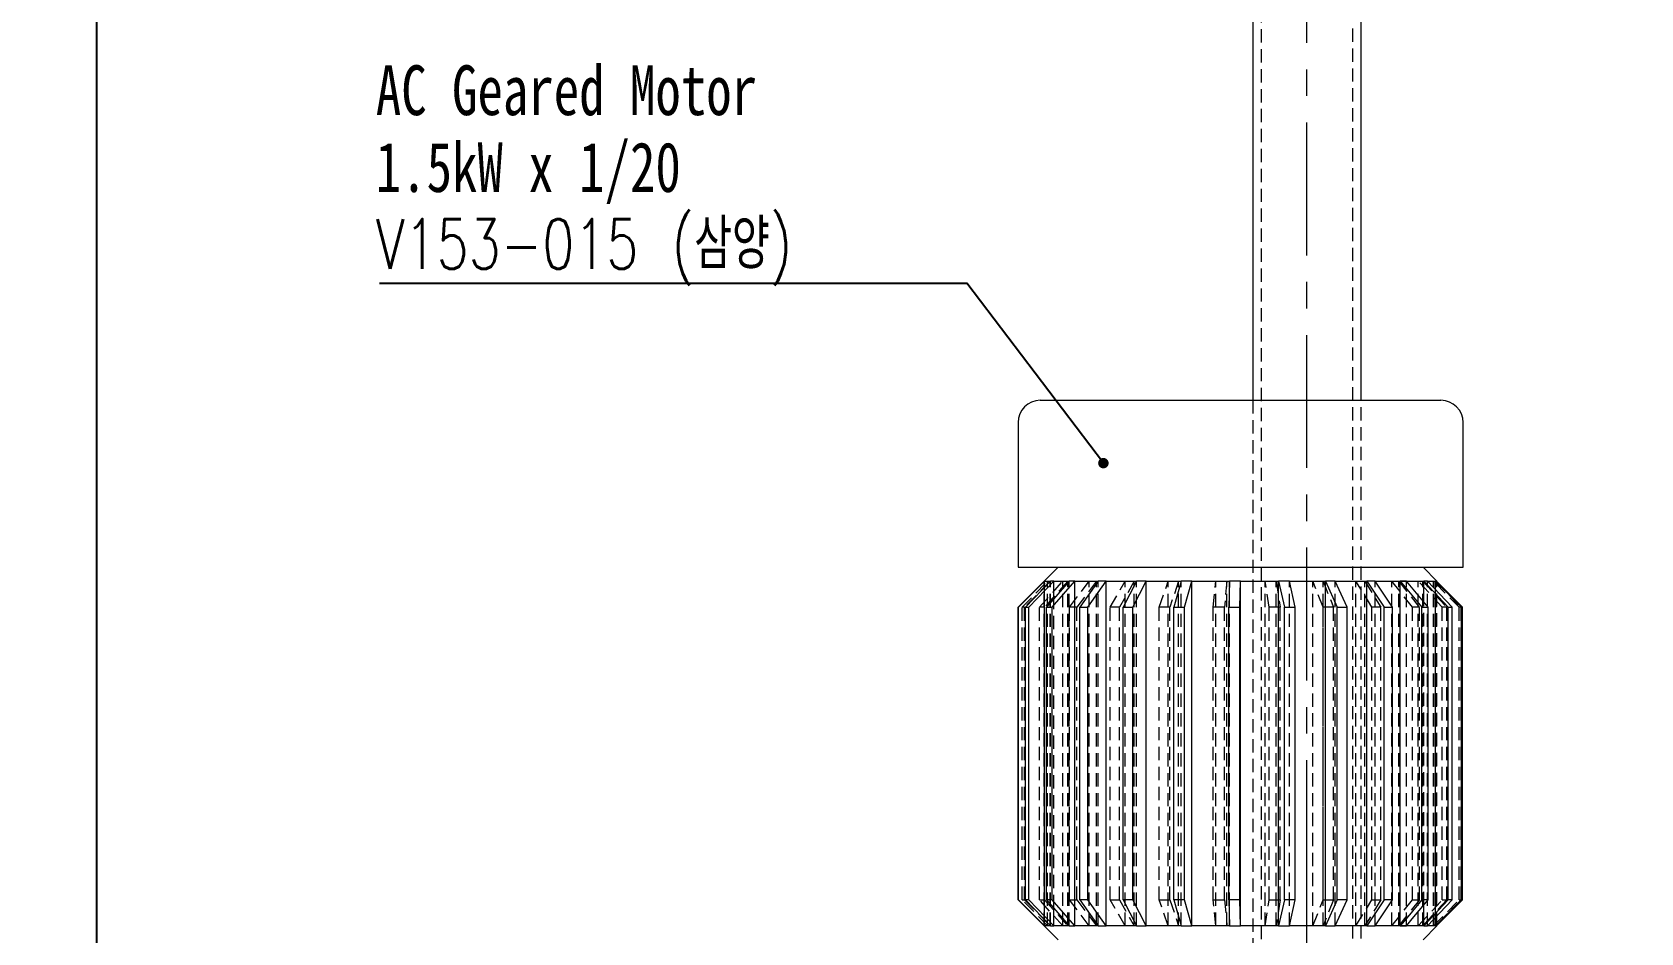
# Model space of a CAD drawing. Header units: millimetres. Extents: x 0 to 3953, y 1 to 2793.
# Drawn here: x 509 to 1232, y 1818 to 2223 of the extents above; entities that cross this region are included whole.
import ezdxf

# ---------------------------------------------------------------- set-up
doc = ezdxf.new("R2010")
doc.units = ezdxf.units.MM
doc.header["$LTSCALE"] = 4.7
doc.linetypes.add('CENTERX2', pattern=[20.32, 12.7, -2.54, 2.54, -2.54])
doc.linetypes.add('HIDDEN', pattern=[1.905, 1.27, -0.635])
doc.layers.add('D', color=1, linetype='Continuous')
doc.layers.add('SLD-0', color=7, linetype='Continuous', lineweight=15)
doc.styles.add('SLDTEXTSTYLE1', font='TXT', dxfattribs={"width": 0.75})
doc.styles.add('SLDTEXTSTYLE2', font='TXT', dxfattribs={"width": 0.75, "bigfont": 'bigfont'})
doc.dimstyles.new('SLDDIMSTYLE0', dxfattribs={"dimtxt": 22.38375, "dimasz": 11.75, "dimexe": 0, "dimexo": 0.0625, "dimgap": 5.595937, "dimtad": 1, "dimrnd": 1e-09, "dimzin": 12, "dimdsep": 46, "dimtxsty": 'SLDTEXTSTYLE1', "dimsah": 1, "dimcen": 0.09, "dimadec": 0, "dimazin": 3, "dimtfac": 1, "dimtofl": 0, "dimtmove": 0, "dimatfit": 3, "dimfxl": 0, "dimfrac": 2, "dimtolj": 1, "dimtzin": 12, "dimarcsym": 0})
doc.dimstyles.new('SLDDIMSTYLE2', dxfattribs={"dimtxt": 0.18, "dimasz": 4.7, "dimexe": 0, "dimexo": 0.0625, "dimgap": 0, "dimtad": 0, "dimtih": 1, "dimtoh": 1, "dimdec": 0, "dimrnd": 1e-09, "dimzin": 0, "dimdsep": 46, "dimtxsty": 'Standard', "dimblk1": 'DOT', "dimblk2": 'DOT', "dimsah": 1, "dimcen": 0.09, "dimadec": 0, "dimazin": 0, "dimtfac": 4.7, "dimtdec": 0, "dimtofl": 0, "dimtmove": 0, "dimatfit": 3, "dimldrblk": 'DOT', "dimfxl": 0, "dimfrac": 2, "dimtolj": 1, "dimtzin": 0, "dimarcsym": 0})

# ---------------------------------------------------------------- blocks, each defined once
blk = doc.blocks.new('_D_18')
at = {"layer": 'D'}
for p, q in [((1227.49, 2508.59), (533.59, 2508.59)), ((538.24, 2508.59), (538.24, 381.59)), ((727.49, 381.59), (533.59, 381.59))]:
    blk.add_line(p, q, dxfattribs=at)
for points in [[(538.24, 2508.59), (535.89, 2496.84), (540.59, 2496.84)], [(538.24, 381.59), (540.59, 393.34), (535.89, 393.34)]]:
    blk.add_solid(points, dxfattribs=at)
at = {"layer": 'D', "insert": (509.39, 1412.01), "char_height": 22.384, "attachment_point": 1, "rotation": 90, "style": 'SLDTEXTSTYLE1'}
blk.add_mtext('2127', dxfattribs=at)
blk = doc.blocks.new('SW_NOTE_5')
at = {"layer": 'D', "color": 0}
blk.add_line((-263.99, 0), (0, 0), dxfattribs=at)
at = {"layer": 'D', "color": 0, "char_height": 22.3837, "attachment_point": 1}
for s, insert, style in [('AC Geared Motor', (-265.62, 97.97), 'SLDTEXTSTYLE1'), ('1.5kW x 1/20', (-265.62, 63.42), 'SLDTEXTSTYLE1'), ('V153-015 (삼양)', (-265.62, 28.88), 'SLDTEXTSTYLE2')]:
    blk.add_mtext(s, dxfattribs=dict(at, insert=insert, style=style))
blk = doc.blocks.new('_DOT')
at = {"color": 0, "linetype": 'ByBlock', "lineweight": -2}
blk.add_line((-0.5, 0), (-1, 0), dxfattribs=at)
at = {"color": 0, "linetype": 'ByBlock', "const_width": 0.5}
blk.add_lwpolyline([(-0.25, 0, 1), (0.25, 0, 1)], format="xyb", close=True, dxfattribs=at)

msp = doc.modelspace()

# ---------------------------------------------------------------- linework, layer by layer
at = {"color": 7, "linetype": 'Continuous', "lineweight": 15}
for p, q in [((1057.844, 2358.593), (1057.844, 2057.593)), ((1106.444, 2057.593), (1106.444, 2358.593)), ((962.313, 2057.593), (1142.313, 2057.593)), ((952.313, 2047.593), (952.313, 1982.593)), ((1152.313, 1982.593), (1152.313, 2047.593)), ((952.313, 1982.593), (996.394, 1982.593)), ((970.313, 1982.593), (964.063, 1976.343)), ((996.394, 1982.593), (1152.313, 1982.593)), ((1140.563, 1976.343), (1134.313, 1982.593)), ((964.065, 1976.343), (952.318, 1964.593)), ((952.493, 1964.593), (964.24, 1976.343)), ((966.982, 1976.343), (955.706, 1964.593)), ((957.118, 1964.593), (968.394, 1976.343)), ((964.063, 1976.343), (964.063, 1976.341)), ((964.063, 1976.343), (964.065, 1976.343)), ((964.24, 1976.343), (966.982, 1976.343)), ((964.24, 1973.485), (964.24, 1976.343)), ((975.26, 1976.343), (965.164, 1964.593)), ((967.724, 1964.593), (977.821, 1976.343)), ((968.394, 1976.343), (975.26, 1976.343)), ((968.394, 1968.351), (968.394, 1976.343)), ((977.821, 1976.343), (988.38, 1976.343)), ((977.821, 1821.443), (977.821, 1976.343)), ((988.38, 1976.343), (980.098, 1964.593)), ((983.646, 1964.593), (991.928, 1976.343)), ((991.928, 1976.343), (1005.518, 1976.343)), ((991.928, 1821.443), (991.928, 1976.343)), ((1005.518, 1976.343), (999.57, 1964.593)), ((1003.882, 1964.593), (1009.83, 1976.343)), ((1009.83, 1976.343), (1025.595, 1976.343)), ((1009.83, 1821.443), (1009.83, 1976.343)), ((1025.595, 1976.343), (1022.355, 1964.593)), ((1027.161, 1964.593), (1030.401, 1976.343)), ((1030.401, 1976.343), (1047.351, 1976.343)), ((1030.401, 1821.443), (1030.401, 1976.343)), ((1047.351, 1976.343), (1047.023, 1964.593)), ((1052.021, 1964.593), (1052.349, 1976.343)), ((1052.349, 1976.343), (1069.419, 1976.343)), ((1052.349, 1821.443), (1052.349, 1976.343)), ((1069.419, 1976.343), (1072.023, 1964.593)), ((1069.419, 1821.443), (1069.419, 1976.343)), ((1074.295, 1976.343), (1090.413, 1976.343)), ((1076.899, 1964.593), (1074.295, 1976.343)), ((1090.413, 1976.343), (1095.785, 1964.593)), ((1090.413, 1821.443), (1090.413, 1976.343)), ((1094.86, 1976.343), (1109.012, 1976.343)), ((1100.232, 1964.593), (1094.86, 1976.343)), ((1109.012, 1976.343), (1116.816, 1964.593)), ((1109.012, 1821.443), (1109.012, 1976.343)), ((1112.751, 1976.343), (1134.578, 1976.343)), ((1120.555, 1964.593), (1112.751, 1976.343)), ((1126.845, 1976.343), (1124.049, 1976.343)), ((1124.049, 1821.443), (1124.049, 1976.343)), ((1134.578, 1976.343), (1145.651, 1964.593)), ((1134.578, 1967.018), (1134.578, 1976.343)), ((1136.255, 1976.343), (1139.938, 1976.343)), ((1147.328, 1964.593), (1136.255, 1976.343)), ((1139.938, 1976.343), (1151.644, 1964.593)), ((1139.938, 1972.435), (1139.938, 1976.343)), ((1140.391, 1976.343), (1140.563, 1976.343)), ((1152.097, 1964.593), (1140.391, 1976.343)), ((1140.563, 1976.17), (1140.563, 1976.343)), ((952.318, 1964.593), (952.493, 1964.593)), ((952.318, 1833.193), (952.318, 1964.593)), ((952.493, 1833.193), (952.493, 1964.593)), ((955.706, 1964.593), (957.118, 1964.593)), ((955.706, 1833.193), (955.706, 1964.593)), ((957.118, 1833.193), (957.118, 1964.593)), ((965.164, 1964.593), (967.724, 1964.593)), ((965.164, 1833.193), (965.164, 1964.593)), ((967.724, 1833.193), (967.724, 1964.593)), ((980.098, 1964.593), (983.646, 1964.593)), ((980.098, 1833.193), (980.098, 1964.593)), ((983.646, 1833.193), (983.646, 1964.593)), ((999.57, 1964.593), (1003.882, 1964.593)), ((999.57, 1833.193), (999.57, 1964.593)), ((1003.882, 1833.193), (1003.882, 1964.593)), ((1022.355, 1964.593), (1027.161, 1964.593)), ((1022.355, 1833.193), (1022.355, 1964.593)), ((1027.161, 1833.193), (1027.161, 1964.593)), ((1047.023, 1964.593), (1052.021, 1964.593)), ((1047.023, 1833.193), (1047.023, 1964.593)), ((1052.021, 1833.193), (1052.021, 1964.593)), ((1072.023, 1964.593), (1076.899, 1964.593)), ((1072.023, 1833.193), (1072.023, 1964.593)), ((1076.899, 1833.193), (1076.899, 1964.593)), ((1095.785, 1964.593), (1100.232, 1964.593)), ((1095.785, 1833.193), (1095.785, 1964.593)), ((1100.232, 1833.193), (1100.232, 1964.593)), ((1116.816, 1964.593), (1120.555, 1964.593)), ((1116.816, 1833.193), (1116.816, 1964.593)), ((1120.555, 1833.193), (1120.555, 1964.593)), ((1133.793, 1964.593), (1136.589, 1964.593)), ((1133.793, 1833.193), (1133.793, 1964.593)), ((1136.589, 1833.193), (1136.589, 1964.593)), ((1145.651, 1964.593), (1147.328, 1964.593)), ((1145.651, 1833.193), (1145.651, 1964.593)), ((1147.328, 1833.193), (1147.328, 1964.593)), ((1151.644, 1964.593), (1152.097, 1964.593)), ((1151.644, 1833.193), (1151.644, 1964.593)), ((1152.097, 1833.193), (1152.097, 1964.593)), ((952.318, 1833.193), (964.065, 1821.443)), ((952.493, 1833.193), (952.318, 1833.193)), ((964.24, 1821.443), (952.493, 1833.193)), ((955.706, 1833.193), (966.982, 1821.443)), ((957.118, 1833.193), (955.706, 1833.193)), ((968.394, 1821.443), (957.118, 1833.193)), ((965.164, 1833.193), (975.26, 1821.443)), ((967.724, 1833.193), (965.164, 1833.193)), ((977.821, 1821.443), (967.724, 1833.193)), ((968.394, 1821.443), (968.394, 1829.434)), ((980.098, 1833.193), (988.38, 1821.443)), ((983.646, 1833.193), (980.098, 1833.193)), ((991.928, 1821.443), (983.646, 1833.193)), ((999.57, 1833.193), (1005.518, 1821.443)), ((1003.882, 1833.193), (999.57, 1833.193)), ((1009.83, 1821.443), (1003.882, 1833.193)), ((1022.355, 1833.193), (1025.595, 1821.443)), ((1027.161, 1833.193), (1022.355, 1833.193)), ((1030.401, 1821.443), (1027.161, 1833.193)), ((1047.023, 1833.193), (1047.351, 1821.443)), ((1052.021, 1833.193), (1047.023, 1833.193)), ((1052.349, 1821.443), (1052.021, 1833.193)), ((1072.023, 1833.193), (1069.419, 1821.443)), ((1076.899, 1833.193), (1072.023, 1833.193)), ((1074.295, 1821.443), (1076.899, 1833.193)), ((1095.785, 1833.193), (1090.413, 1821.443)), ((1094.86, 1821.443), (1100.232, 1833.193)), ((1100.232, 1833.193), (1095.785, 1833.193)), ((1116.816, 1833.193), (1109.012, 1821.443)), ((1112.751, 1821.443), (1120.555, 1833.193)), ((1120.555, 1833.193), (1116.816, 1833.193)), ((1136.589, 1833.193), (1133.793, 1833.193)), ((1145.651, 1833.193), (1134.578, 1821.443)), ((1134.578, 1821.443), (1134.578, 1830.768)), ((1136.255, 1821.443), (1147.328, 1833.193)), ((1151.644, 1833.193), (1139.938, 1821.443)), ((1140.391, 1821.443), (1152.097, 1833.193)), ((1147.328, 1833.193), (1145.651, 1833.193)), ((1152.097, 1833.193), (1151.644, 1833.193)), ((964.063, 1821.445), (964.063, 1821.443)), ((964.063, 1821.443), (970.313, 1815.193)), ((964.065, 1821.443), (964.063, 1821.443)), ((964.24, 1821.443), (964.24, 1824.3)), ((966.982, 1821.443), (964.24, 1821.443)), ((975.26, 1821.443), (968.394, 1821.443)), ((988.38, 1821.443), (977.821, 1821.443)), ((1005.518, 1821.443), (991.928, 1821.443)), ((1025.595, 1821.443), (1009.83, 1821.443)), ((1047.351, 1821.443), (1030.401, 1821.443)), ((1069.419, 1821.443), (1052.349, 1821.443)), ((1090.413, 1821.443), (1074.295, 1821.443)), ((1109.012, 1821.443), (1094.86, 1821.443)), ((1134.578, 1821.443), (1112.751, 1821.443)), ((1124.049, 1821.443), (1126.845, 1821.443)), ((1134.313, 1815.193), (1140.563, 1821.443)), ((1139.938, 1821.443), (1136.255, 1821.443)), ((1139.938, 1821.443), (1139.938, 1825.351)), ((1140.563, 1821.443), (1140.391, 1821.443)), ((1140.563, 1821.443), (1140.563, 1821.615))]:
    msp.add_line(p, q, dxfattribs=at)
at = {"color": 7, "linetype": 'HIDDEN', "lineweight": 0}
for p, q in [((1061.544, 2358.593), (1061.544, 1654.593)), ((1102.744, 1654.593), (1102.744, 2358.593)), ((1057.844, 2057.593), (1057.844, 1654.593)), ((1106.444, 1654.593), (1106.444, 2057.593)), ((954.14, 1964.593), (965.62, 1976.343)), ((966.693, 1976.343), (955.214, 1964.593)), ((961.956, 1964.593), (972.447, 1976.343)), ((964.063, 1976.341), (964.063, 1821.445)), ((964.24, 1976.343), (964.065, 1976.343)), ((964.065, 1821.443), (964.065, 1976.343)), ((974.701, 1976.343), (964.21, 1964.593)), ((964.24, 1824.3), (964.24, 1973.485)), ((965.62, 1821.443), (965.62, 1976.343)), ((966.693, 1821.443), (966.693, 1976.343)), ((968.394, 1976.343), (966.982, 1976.343)), ((966.982, 1821.443), (966.982, 1976.343)), ((972.447, 1821.443), (972.447, 1976.343)), ((974.701, 1821.443), (974.701, 1976.343)), ((977.821, 1976.343), (975.26, 1976.343)), ((975.26, 1821.443), (975.26, 1976.343)), ((975.449, 1964.593), (984.293, 1976.343)), ((987.586, 1976.343), (978.742, 1964.593)), ((984.293, 1821.443), (984.293, 1976.343)), ((987.586, 1821.443), (987.586, 1976.343)), ((991.928, 1976.343), (988.38, 1976.343)), ((988.38, 1821.443), (988.38, 1976.343)), ((993.772, 1964.593), (1000.412, 1976.343)), ((1004.538, 1976.343), (997.897, 1964.593)), ((1000.412, 1821.443), (1000.412, 1976.343)), ((1004.538, 1821.443), (1004.538, 1976.343)), ((1009.83, 1976.343), (1005.518, 1976.343)), ((1005.518, 1821.443), (1005.518, 1976.343)), ((1015.773, 1964.593), (1019.793, 1976.343)), ((1019.793, 1821.443), (1019.793, 1976.343)), ((1024.491, 1976.343), (1020.471, 1964.593)), ((1024.491, 1821.443), (1024.491, 1976.343)), ((1030.401, 1976.343), (1025.595, 1976.343)), ((1025.595, 1821.443), (1025.595, 1976.343)), ((1040.07, 1964.593), (1041.217, 1976.343)), ((1041.217, 1821.443), (1041.217, 1976.343)), ((1046.193, 1976.343), (1045.046, 1964.593)), ((1046.193, 1821.443), (1046.193, 1976.343)), ((1052.349, 1976.343), (1047.351, 1976.343)), ((1047.351, 1821.443), (1047.351, 1976.343)), ((1065.137, 1964.593), (1063.338, 1976.343)), ((1063.338, 1821.443), (1063.338, 1976.343)), ((1068.28, 1976.343), (1070.078, 1964.593)), ((1068.28, 1821.443), (1068.28, 1976.343)), ((1074.295, 1976.343), (1069.419, 1976.343)), ((1074.295, 1821.443), (1074.295, 1976.343)), ((1089.397, 1964.593), (1084.767, 1976.343)), ((1084.767, 1821.443), (1084.767, 1976.343)), ((1089.363, 1976.343), (1093.993, 1964.593)), ((1089.363, 1821.443), (1089.363, 1976.343)), ((1094.86, 1976.343), (1090.413, 1976.343)), ((1094.86, 1821.443), (1094.86, 1976.343)), ((1111.328, 1964.593), (1104.156, 1976.343)), ((1104.156, 1821.443), (1104.156, 1976.343)), ((1108.118, 1976.343), (1115.29, 1964.593)), ((1108.118, 1821.443), (1108.118, 1976.343)), ((1112.751, 1976.343), (1109.012, 1976.343)), ((1112.751, 1821.443), (1112.751, 1976.343)), ((1129.551, 1964.593), (1120.288, 1976.343)), ((1120.288, 1821.443), (1120.288, 1976.343)), ((1123.367, 1976.343), (1132.629, 1964.593)), ((1123.367, 1821.443), (1123.367, 1976.343)), ((1126.845, 1821.443), (1126.845, 1976.343)), ((1142.92, 1964.593), (1132.149, 1976.343)), ((1132.149, 1821.443), (1132.149, 1976.343)), ((1134.151, 1976.343), (1144.922, 1964.593)), ((1134.151, 1821.443), (1134.151, 1976.343)), ((1136.255, 1976.343), (1134.578, 1976.343)), ((1136.255, 1821.443), (1136.255, 1976.343)), ((1150.596, 1964.593), (1138.994, 1976.343)), ((1138.994, 1821.443), (1138.994, 1976.343)), ((1139.793, 1976.343), (1151.396, 1964.593)), ((1139.793, 1821.443), (1139.793, 1976.343)), ((1140.391, 1976.343), (1139.938, 1976.343)), ((1140.391, 1821.443), (1140.391, 1976.343)), ((1140.563, 1821.615), (1140.563, 1976.17)), ((968.394, 1829.434), (968.394, 1968.351)), ((1134.578, 1830.768), (1134.578, 1967.018)), ((1139.938, 1825.351), (1139.938, 1972.435)), ((955.214, 1964.593), (954.14, 1964.593)), ((954.14, 1833.193), (954.14, 1964.593)), ((955.214, 1833.193), (955.214, 1964.593)), ((964.21, 1964.593), (961.956, 1964.593)), ((961.956, 1833.193), (961.956, 1964.593)), ((964.21, 1833.193), (964.21, 1964.593)), ((978.742, 1964.593), (975.449, 1964.593)), ((975.449, 1833.193), (975.449, 1964.593)), ((978.742, 1833.193), (978.742, 1964.593)), ((997.897, 1964.593), (993.772, 1964.593)), ((993.772, 1833.193), (993.772, 1964.593)), ((997.897, 1833.193), (997.897, 1964.593)), ((1020.471, 1964.593), (1015.773, 1964.593)), ((1015.773, 1833.193), (1015.773, 1964.593)), ((1020.471, 1833.193), (1020.471, 1964.593)), ((1045.046, 1964.593), (1040.07, 1964.593)), ((1040.07, 1833.193), (1040.07, 1964.593)), ((1045.046, 1833.193), (1045.046, 1964.593)), ((1070.078, 1964.593), (1065.137, 1964.593)), ((1065.137, 1833.193), (1065.137, 1964.593)), ((1070.078, 1833.193), (1070.078, 1964.593)), ((1093.993, 1964.593), (1089.397, 1964.593)), ((1089.397, 1833.193), (1089.397, 1964.593)), ((1093.993, 1833.193), (1093.993, 1964.593)), ((1115.29, 1964.593), (1111.328, 1964.593)), ((1111.328, 1833.193), (1111.328, 1964.593)), ((1115.29, 1833.193), (1115.29, 1964.593)), ((1132.629, 1964.593), (1129.551, 1964.593)), ((1129.551, 1833.193), (1129.551, 1964.593)), ((1132.629, 1833.193), (1132.629, 1964.593)), ((1144.922, 1964.593), (1142.92, 1964.593)), ((1142.92, 1833.193), (1142.92, 1964.593)), ((1144.922, 1833.193), (1144.922, 1964.593)), ((1151.396, 1964.593), (1150.596, 1964.593)), ((1150.596, 1833.193), (1150.596, 1964.593)), ((1151.396, 1833.193), (1151.396, 1964.593)), ((954.14, 1833.193), (955.214, 1833.193)), ((965.62, 1821.443), (954.14, 1833.193)), ((955.214, 1833.193), (966.693, 1821.443)), ((961.956, 1833.193), (964.21, 1833.193)), ((972.447, 1821.443), (961.956, 1833.193)), ((964.21, 1833.193), (974.701, 1821.443)), ((975.449, 1833.193), (978.742, 1833.193)), ((984.293, 1821.443), (975.449, 1833.193)), ((978.742, 1833.193), (987.586, 1821.443)), ((993.772, 1833.193), (997.897, 1833.193)), ((1000.412, 1821.443), (993.772, 1833.193)), ((997.897, 1833.193), (1004.538, 1821.443)), ((1015.773, 1833.193), (1020.471, 1833.193)), ((1019.793, 1821.443), (1015.773, 1833.193)), ((1020.471, 1833.193), (1024.491, 1821.443)), ((1040.07, 1833.193), (1045.046, 1833.193)), ((1041.217, 1821.443), (1040.07, 1833.193)), ((1045.046, 1833.193), (1046.193, 1821.443)), ((1063.338, 1821.443), (1065.137, 1833.193)), ((1065.137, 1833.193), (1070.078, 1833.193)), ((1070.078, 1833.193), (1068.28, 1821.443)), ((1084.767, 1821.443), (1089.397, 1833.193)), ((1093.993, 1833.193), (1089.363, 1821.443)), ((1089.397, 1833.193), (1093.993, 1833.193)), ((1104.156, 1821.443), (1111.328, 1833.193)), ((1115.29, 1833.193), (1108.118, 1821.443)), ((1111.328, 1833.193), (1115.29, 1833.193)), ((1120.288, 1821.443), (1129.551, 1833.193)), ((1132.629, 1833.193), (1123.367, 1821.443)), ((1129.551, 1833.193), (1132.629, 1833.193)), ((1132.149, 1821.443), (1142.92, 1833.193)), ((1144.922, 1833.193), (1134.151, 1821.443)), ((1138.994, 1821.443), (1150.596, 1833.193)), ((1151.396, 1833.193), (1139.793, 1821.443)), ((1142.92, 1833.193), (1144.922, 1833.193)), ((1150.596, 1833.193), (1151.396, 1833.193)), ((964.065, 1821.443), (964.24, 1821.443)), ((966.982, 1821.443), (968.394, 1821.443)), ((975.26, 1821.443), (977.821, 1821.443)), ((988.38, 1821.443), (991.928, 1821.443)), ((1005.518, 1821.443), (1009.83, 1821.443)), ((1025.595, 1821.443), (1030.401, 1821.443)), ((1047.351, 1821.443), (1052.349, 1821.443)), ((1069.419, 1821.443), (1074.295, 1821.443)), ((1090.413, 1821.443), (1094.86, 1821.443)), ((1109.012, 1821.443), (1112.751, 1821.443)), ((1134.578, 1821.443), (1136.255, 1821.443)), ((1139.938, 1821.443), (1140.391, 1821.443))]:
    msp.add_line(p, q, dxfattribs=at)
at = {"color": 7, "linetype": 'Continuous', "lineweight": 15, "flags": 128}
for points in [[(1124.049, 1976.343), (1125.506, 1974.586), (1133.793, 1964.593)], [(1136.589, 1964.593), (1128.301, 1974.586), (1126.845, 1976.343)], [(1133.793, 1833.193), (1127.392, 1825.474), (1124.049, 1821.443)], [(1126.845, 1821.443), (1130.188, 1825.474), (1136.589, 1833.193)]]:
    msp.add_lwpolyline(points, dxfattribs=at)
at = {"color": 7, "linetype": 'Continuous', "lineweight": 15}
for centre, start, end in [((962.313, 2047.593), 90, 180), ((1142.313, 2047.593), 0, 90)]:
    msp.add_arc(centre, 10, start, end, dxfattribs=at)
at = {"layer": 'SLD-0', "linetype": 'CENTERX2', "lineweight": 0}
for p, q in [((1082.144, 1645.193), (1082.144, 2358.593)), ((1082.144, 581.793), (1082.144, 1857.252))]:
    msp.add_line(p, q, dxfattribs=at)

# ---------------------------------------------------------------- block references
at = {"layer": 'D'}
msp.add_blockref('SW_NOTE_5', (929.396, 2110.146), dxfattribs=at)

# ---------------------------------------------------------------- dimensions: what is measured, and where the dimension line sits
dim = msp.add_linear_dim(base=(538.241, 381.593), p1=(1232.144, 2508.593), p2=(732.144, 381.593), angle=90, dimstyle='SLDDIMSTYLE0', dxfattribs=at)
dim.commit()
dim.dimension.update_dxf_attribs({"geometry": '_D_18', "text_midpoint": (538.241, 1445.093), "dimtype": 160})

# ---------------------------------------------------------------- leaders
msp.add_leader([(990.674, 2029.36), (929.396, 2110.146)], dimstyle='SLDDIMSTYLE2', dxfattribs=at)

doc.saveas('drawing.dxf')
